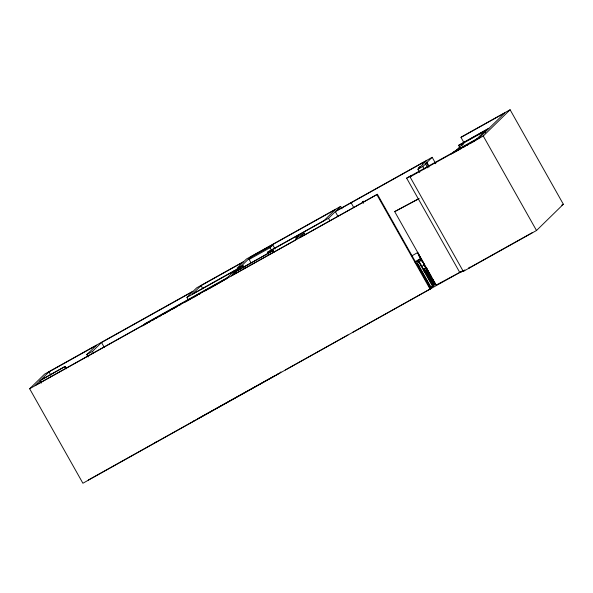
<?xml version="1.0" encoding="UTF-8"?>
<svg xmlns="http://www.w3.org/2000/svg" width="593" height="593" viewBox="0 0 593 593"><rect width="100%" height="100%" fill="white"/><g stroke="black" fill="none" stroke-linecap="round" stroke-linejoin="round"><path stroke-width="0.89" d="M305.202 234.746L304.298 233.145L299.591 237.749L377.4 194.289L430.644 288.784L82.894 483.243L29.65 388.749L44.616 374.109L193.533 290.918L196.683 287.842L244.005 261.402L246.443 259.015L340.664 206.386L342.02 208.788M66.631 368.772L65.274 366.37L39.939 380.728L35.009 385.554L226.378 278.651L231.5 273.64L236.37 270.912L235.962 271.32L273.188 250.528L274.085 252.129M88.135 356.964L86.778 354.562L96.659 345.237L49.004 371.855L40.42 380.254L65.274 366.37M86.778 354.562L92.464 351.39L101.529 342.517L193.044 291.393L186.943 297.367L188.3 299.769M268.273 254.041L267.369 252.433L267.858 251.958L324.104 220.544L335.304 209.581L250.832 256.769L241.966 265.442L237.089 268.169L243.508 261.884L201.057 285.604L192.302 294.165L243.123 265.775L244.027 267.376M234.872 272.817L233.976 271.216L234.272 270.927L186.943 297.367M227.289 278.124L219.01 283.187M273.188 250.528L235.48 271.794L231.248 275.93L294.714 240.476L298.939 236.34L295.685 238.156L296.166 237.682L304.298 233.145M243.123 265.775L233.976 271.216M250.921 262.617L249.127 259.43L251.899 256.71L272.817 245.028L275.063 249.008M249.127 259.43L270.045 247.741L272.817 245.028M267.369 252.433L328.492 218.291L335.297 211.634L426.812 160.518L421.104 166.092L418.747 167.619L420.622 166.574L417.902 169.227L419.711 172.43M340.664 206.386L335.779 211.16L432.171 157.315L435.781 163.727M351.612 202.324L351.123 202.799L353.828 207.602M363.353 203.362L362.59 201.702M363.598 201.19L362.479 201.813M29.65 388.749L377.4 194.289M463.452 270.66L459.886 272.647L406.642 178.152L478.885 138.251L488.958 128.399L458.604 145.352L459.96 147.753M422.312 162.823L421.823 163.297L422.727 164.898M464.149 143.002L460.991 137.391L461.48 136.916L510.106 109.757L563.35 204.251L536.509 230.507L463.303 271.401L410.052 176.907L411.631 175.365L406.642 178.152M417.902 169.227L422.779 166.507L427.116 162.741L428.917 165.944M432.171 157.315L425.982 163.371L427.116 162.741M458.604 145.352L489.447 127.918L504.747 112.952L460.991 137.391M451.214 154.136L453.645 151.764L477.068 138.688M456.15 150.37L463.748 142.935L484.666 131.253L485.556 132.825M461.895 145.47L463.644 143.765M484.666 131.253L474.637 141.052L473.021 141.957M410.052 176.907L483.265 136.012L510.106 109.757M280.904 371.893L279.622 373.145L88.253 480.048M417.642 252.574L424.469 264.901L417.642 252.574L412.009 255.753M415.478 262.395L417.85 261.068L420.111 258.859L420.897 260.253L418.643 262.462L416.264 263.789M419.036 266.761L420.948 264.893M423.202 269.897L426.374 267.436L427.36 269.192L423.98 271.757M427.56 270.008L424.988 272.113M432.979 286.019L433.95 285.478L426.063 271.475M434.38 284.647L435.351 284.106L427.464 270.104L426.493 270.645L434.38 284.647L435.447 284.01L434.573 282.453M431.348 287.842L431.067 288.116L417.064 263.255L417.346 262.995L431.348 287.842L429.955 288.621M430.607 287.687L432.979 286.249L418.977 261.387M433.95 285.478L425.566 270.868L427.168 269.304L428.435 271.564M459.886 272.647L462.651 270.905M462.451 270.986L352.835 332.25M463.303 271.401L464.875 269.867M469.715 267.176L468.67 268.199L532.136 232.745M460.383 272.098L436.107 285.107L394.693 211.612L418.969 198.603M436.107 285.107L436.922 284.603M228.335 277.109L144.692 323.83L142.609 325.868L147.435 323.17M149.043 322.273L150.652 321.376M152.26 320.472L153.869 319.575M155.477 318.678L157.086 317.781M158.694 316.877L161.111 315.535M162.712 314.631L167.537 311.94M169.146 311.043L170.754 310.139M172.363 309.242L177.188 306.544M178.797 305.647L180.405 304.75M185.231 302.052L190.864 298.909M192.473 298.012L197.299 295.314M198.907 294.417L200.516 293.52M205.341 290.822L206.95 289.925M208.558 289.028L217.401 284.084M452.83 153.239L461.71 148.272M463.326 147.368L464.942 146.471M466.558 145.567L468.173 144.662M469.789 143.758L471.405 142.861M414.566 261.958L420.111 258.859M419.31 261.142L420.897 260.253M421.289 266.672L424.544 264.826M423.291 269.163L426.374 267.436M561.756 205.141L563.35 204.251M431.2 281.49L432.89 280.571M432.193 283.558L433.802 282.661M432.549 284.188L434.158 283.291M430.889 287.412L432.979 286.249M155.099 442.586L156.849 441.615M192.391 421.756L194.141 420.785M197.995 418.643L213.354 410.06M214.97 409.163L257.822 385.22M259.438 384.316L274.804 375.74M276.42 374.835L278.035 373.931M285.3 369.973L347.958 334.971M394.693 211.612L418.962 198.677M483.265 136.012L536.509 230.507M426.626 163.216L428.887 167.219M425.492 163.846L427.753 167.849M422.779 166.507L424.128 168.909M429.317 273.121L431.504 277.005M432.386 278.562L433.698 280.897M418.184 254.197L419.525 256.576M421.312 259.741L422.653 262.121M423.543 263.7L425.774 267.665M418.992 255.865L422.564 262.202M423.899 264.582L426.137 268.54M426.589 270.549L434.476 284.551M424.744 269.037L425.73 270.786M418.702 261.669L432.705 286.515M417.85 261.068L418.643 262.462M376.911 194.763L430.162 289.258M335.297 211.634L338.003 216.445M328.492 218.291L329.849 220.692M272.698 251.002L273.603 252.603M270.045 247.741L271.839 250.928M242.641 266.25L243.545 267.851M239.142 268.206L240.046 269.808M235.48 271.794L236.377 273.395M201.057 285.604L202.858 288.806M101.529 342.517L104.242 347.32M92.464 351.39L93.368 352.991M64.793 366.845L65.697 368.446M49.004 371.855L50.813 375.065M39.939 380.728L41.288 383.13"/></g></svg>
